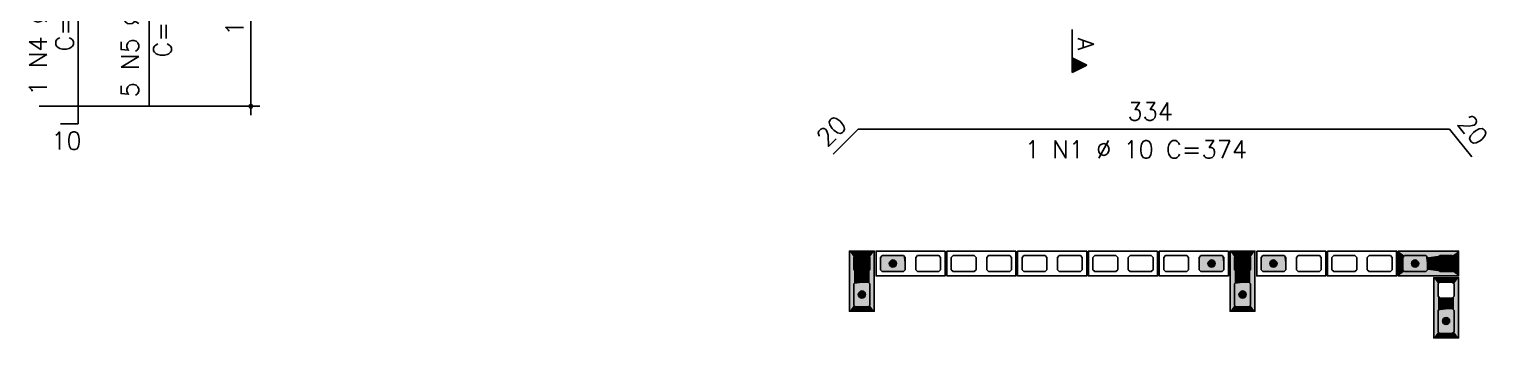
# Model space of a CAD drawing. Extents: x -1.9 to 86, y -1.6 to 60.9.
# Drawn here: x 36.25 to 52.7, y 46.43 to 49.92 of the extents above; entities that cross this region are included whole.
import ezdxf

# ---------------------------------------------------------------- set-up
doc = ezdxf.new("R2010")
doc.units = 0
doc.header["$MEASUREMENT"] = 0
for name, color, linetype in [('PENA_01', 1, 'CONTINUOUS'), ('PENA_02', 2, 'CONTINUOUS'), ('PENA_03', 3, 'CONTINUOUS'), ('PENA_05', 5, 'CONTINUOUS'), ('PENA_11', 252, 'CONTINUOUS'), ('PENA_21', 100, 'CONTINUOUS')]:
    doc.layers.add(name, color=color, linetype=linetype)
doc.styles.get("Standard").update_dxf_attribs({"font": 'ROMANS.SHX'})

msp = doc.modelspace()

# ---------------------------------------------------------------- linework, layer by layer
at = {"layer": 'PENA_01', "linetype": 'Continuous'}
for points in [[(45.562268, 47.34085), (45.562268, 47.20085), (45.582268, 47.18085), (45.722268, 47.18085), (45.742268, 47.20085), (45.742268, 47.34085), (45.722268, 47.36085), (45.582268, 47.36085), (45.562268, 47.34085)], [(46.142268, 47.34085), (46.122268, 47.36085), (45.882268, 47.36085), (45.862268, 47.34085), (45.862268, 47.20085), (45.882268, 47.18085), (46.122268, 47.18085), (46.142268, 47.20085), (46.142268, 47.34085)], [(46.542268, 47.34085), (46.522268, 47.36085), (46.282268, 47.36085), (46.262268, 47.34085), (46.262268, 47.20085), (46.282268, 47.18085), (46.522268, 47.18085), (46.542268, 47.20085), (46.542268, 47.34085)], [(46.942268, 47.34085), (46.922268, 47.36085), (46.682268, 47.36085), (46.662268, 47.34085), (46.662268, 47.20085), (46.682268, 47.18085), (46.922268, 47.18085), (46.942268, 47.20085), (46.942268, 47.34085)], [(47.342268, 47.34085), (47.322268, 47.36085), (47.082268, 47.36085), (47.062268, 47.34085), (47.062268, 47.20085), (47.082268, 47.18085), (47.322268, 47.18085), (47.342268, 47.20085), (47.342268, 47.34085)], [(47.742268, 47.34085), (47.722268, 47.36085), (47.482268, 47.36085), (47.462268, 47.34085), (47.462268, 47.20085), (47.482268, 47.18085), (47.722268, 47.18085), (47.742268, 47.20085), (47.742268, 47.34085)], [(48.142268, 47.34085), (48.122268, 47.36085), (47.882268, 47.36085), (47.862268, 47.34085), (47.862268, 47.20085), (47.882268, 47.18085), (48.122268, 47.18085), (48.142268, 47.20085), (48.142268, 47.34085)], [(48.542268, 47.34085), (48.522268, 47.36085), (48.282268, 47.36085), (48.262268, 47.34085), (48.262268, 47.20085), (48.282268, 47.18085), (48.522268, 47.18085), (48.542268, 47.20085), (48.542268, 47.34085)], [(48.942268, 47.34085), (48.922268, 47.36085), (48.682268, 47.36085), (48.662268, 47.34085), (48.662268, 47.20085), (48.682268, 47.18085), (48.922268, 47.18085), (48.942268, 47.20085), (48.942268, 47.34085)], [(49.342268, 47.34085), (49.322268, 47.36085), (49.082268, 47.36085), (49.062268, 47.34085), (49.062268, 47.20085), (49.082268, 47.18085), (49.322268, 47.18085), (49.342268, 47.20085), (49.342268, 47.34085)], [(49.742268, 47.34085), (49.722268, 47.36085), (49.482268, 47.36085), (49.462268, 47.34085), (49.462268, 47.20085), (49.482268, 47.18085), (49.722268, 47.18085), (49.742268, 47.20085), (49.742268, 47.34085)], [(49.862268, 47.34085), (49.862268, 47.20085), (49.882268, 47.18085), (50.022268, 47.18085), (50.042268, 47.20085), (50.042268, 47.34085), (50.022268, 47.36085), (49.882268, 47.36085), (49.862268, 47.34085)], [(50.162268, 47.34085), (50.182268, 47.36085), (50.422268, 47.36085), (50.442268, 47.34085), (50.442268, 47.20085), (50.422268, 47.18085), (50.182268, 47.18085), (50.162268, 47.20085), (50.162268, 47.34085)], [(50.562268, 47.34085), (50.582268, 47.36085), (50.822268, 47.36085), (50.842268, 47.34085), (50.842268, 47.20085), (50.822268, 47.18085), (50.582268, 47.18085), (50.562268, 47.20085), (50.562268, 47.34085)], [(50.962268, 47.34085), (50.982268, 47.36085), (51.222268, 47.36085), (51.242268, 47.34085), (51.242268, 47.20085), (51.222268, 47.18085), (50.982268, 47.18085), (50.962268, 47.20085), (50.962268, 47.34085)], [(51.362268, 47.34085), (51.382268, 47.36085), (51.622268, 47.36085), (51.642268, 47.34085), (51.642268, 47.20085), (51.622268, 47.18085), (51.382268, 47.18085), (51.362268, 47.20085), (51.362268, 47.34085)], [(52.022268, 47.36085), (51.782268, 47.36085), (51.762268, 47.34085), (51.762268, 47.20085), (51.782268, 47.18085), (52.022268, 47.18085), (52.042268, 47.20085), (52.042268, 47.34085), (52.022268, 47.36085)], [(52.322268, 47.36085), (52.182268, 47.36085), (52.162268, 47.34085), (52.162268, 47.20085), (52.182268, 47.18085), (52.322268, 47.18085), (52.342268, 47.20085), (52.342268, 47.34085), (52.322268, 47.36085)], [(45.562268, 47.04085), (45.562268, 46.80085), (45.582268, 46.78085), (45.722268, 46.78085), (45.742268, 46.80085), (45.742268, 47.04085), (45.722268, 47.06085), (45.582268, 47.06085), (45.562268, 47.04085)], [(49.862268, 47.04085), (49.862268, 46.80085), (49.882268, 46.78085), (50.022268, 46.78085), (50.042268, 46.80085), (50.042268, 47.04085), (50.022268, 47.06085), (49.882268, 47.06085), (49.862268, 47.04085)], [(52.162268, 47.04085), (52.162268, 46.90085), (52.182268, 46.88085), (52.322268, 46.88085), (52.342268, 46.90085), (52.342268, 47.04085), (52.322268, 47.06085), (52.182268, 47.06085), (52.162268, 47.04085)], [(52.162268, 46.74085), (52.162268, 46.50085), (52.182268, 46.48085), (52.322268, 46.48085), (52.342268, 46.50085), (52.342268, 46.74085), (52.322268, 46.76085), (52.182268, 46.76085), (52.162268, 46.74085)]]:
    msp.add_lwpolyline(points, dxfattribs=at)
at = {"layer": 'PENA_02', "linetype": 'Continuous'}
for points in [[(45.512268, 47.41085), (45.512268, 46.73085), (45.792268, 46.73085), (45.792268, 47.41085), (45.512268, 47.41085)], [(46.592268, 47.41085), (45.812268, 47.41085), (45.812268, 47.13085), (46.592268, 47.13085), (46.592268, 47.41085)], [(47.392268, 47.41085), (46.612268, 47.41085), (46.612268, 47.13085), (47.392268, 47.13085), (47.392268, 47.41085)], [(48.192268, 47.41085), (47.412268, 47.41085), (47.412268, 47.13085), (48.192268, 47.13085), (48.192268, 47.41085)], [(48.992268, 47.41085), (48.212268, 47.41085), (48.212268, 47.13085), (48.992268, 47.13085), (48.992268, 47.41085)], [(49.792268, 47.41085), (49.012268, 47.41085), (49.012268, 47.13085), (49.792268, 47.13085), (49.792268, 47.41085)], [(49.812268, 47.41085), (49.812268, 46.73085), (50.092268, 46.73085), (50.092268, 47.41085), (49.812268, 47.41085)], [(50.112268, 47.41085), (50.892268, 47.41085), (50.892268, 47.13085), (50.112268, 47.13085), (50.112268, 47.41085)], [(50.912268, 47.41085), (51.692268, 47.41085), (51.692268, 47.13085), (50.912268, 47.13085), (50.912268, 47.41085)], [(52.392268, 47.41085), (51.712268, 47.41085), (51.712268, 47.13085), (52.392268, 47.13085), (52.392268, 47.41085)], [(52.112268, 47.11085), (52.112268, 46.43085), (52.392268, 46.43085), (52.392268, 47.11085), (52.112268, 47.11085)]]:
    msp.add_lwpolyline(points, dxfattribs=at)
for radius in [0.02, 0.01]:
    msp.add_circle((38.749803, 49.047978), radius, dxfattribs=at)
at = {"layer": 'PENA_03', "linetype": 'Continuous'}
for p, q in [((38.749803, 48.947445), (38.749803, 54.487978)), ((48.026503, 49.916513), (48.026503, 49.430131)), ((48.027199, 49.595716), (48.027199, 49.916513)), ((48.192436, 49.513097), (48.027198, 49.595716)), ((48.027199, 49.431259), (48.027199, 49.594936)), ((48.190875, 49.513097), (48.027199, 49.594936)), ((48.039267, 49.436513), (48.039267, 49.589682)), ((48.052031, 49.442895), (48.052031, 49.5833)), ((48.064795, 49.449277), (48.064795, 49.576918)), ((48.077559, 49.455659), (48.077559, 49.570536)), ((48.090323, 49.462041), (48.090323, 49.564154)), ((48.103087, 49.468423), (48.103087, 49.557772)), ((48.115851, 49.474805), (48.115851, 49.55139)), ((48.128615, 49.481187), (48.128615, 49.545008)), ((48.141379, 49.487569), (48.141379, 49.538626)), ((48.154143, 49.493951), (48.154143, 49.532244)), ((48.026503, 49.430131), (48.192436, 49.513097)), ((48.027198, 49.431259), (48.190875, 49.513097)), ((48.166908, 49.500333), (48.166908, 49.525862)), ((48.179672, 49.506715), (48.179672, 49.519479)), ((36.360487, 49.047978), (38.849803, 49.047978))]:
    msp.add_line(p, q, dxfattribs=at)
for points in [[(45.722268, 47.36085), (45.742268, 47.34085), (45.742268, 47.20085), (45.722268, 47.18085), (45.582268, 47.18085), (45.562268, 47.20085), (45.562268, 47.34085), (45.582268, 47.36085), (45.722268, 47.36085)], [(46.142268, 47.20085), (46.122268, 47.18085), (45.882268, 47.18085), (45.862268, 47.20085), (45.862268, 47.34085), (45.882268, 47.36085), (46.122268, 47.36085), (46.142268, 47.34085), (46.142268, 47.20085)], [(49.742268, 47.20085), (49.722268, 47.18085), (49.482268, 47.18085), (49.462268, 47.20085), (49.462268, 47.34085), (49.482268, 47.36085), (49.722268, 47.36085), (49.742268, 47.34085), (49.742268, 47.20085)], [(50.022268, 47.36085), (50.042268, 47.34085), (50.042268, 47.20085), (50.022268, 47.18085), (49.882268, 47.18085), (49.862268, 47.20085), (49.862268, 47.34085), (49.882268, 47.36085), (50.022268, 47.36085)], [(50.442268, 47.20085), (50.422268, 47.18085), (50.182268, 47.18085), (50.162268, 47.20085), (50.162268, 47.34085), (50.182268, 47.36085), (50.422268, 47.36085), (50.442268, 47.34085), (50.442268, 47.20085)], [(52.042268, 47.20085), (52.022268, 47.18085), (51.782268, 47.18085), (51.762268, 47.20085), (51.762268, 47.34085), (51.782268, 47.36085), (52.022268, 47.36085), (52.042268, 47.34085), (52.042268, 47.20085)], [(52.322268, 47.36085), (52.342268, 47.34085), (52.342268, 47.20085), (52.322268, 47.18085), (52.182268, 47.18085), (52.162268, 47.20085), (52.162268, 47.34085), (52.182268, 47.36085), (52.322268, 47.36085)], [(45.722268, 47.06085), (45.742268, 47.04085), (45.742268, 46.80085), (45.722268, 46.78085), (45.582268, 46.78085), (45.562268, 46.80085), (45.562268, 47.04085), (45.582268, 47.06085), (45.722268, 47.06085)], [(50.022268, 47.06085), (50.042268, 47.04085), (50.042268, 46.80085), (50.022268, 46.78085), (49.882268, 46.78085), (49.862268, 46.80085), (49.862268, 47.04085), (49.882268, 47.06085), (50.022268, 47.06085)], [(52.322268, 46.76085), (52.342268, 46.74085), (52.342268, 46.50085), (52.322268, 46.48085), (52.182268, 46.48085), (52.162268, 46.50085), (52.162268, 46.74085), (52.182268, 46.76085), (52.322268, 46.76085)]]:
    msp.add_lwpolyline(points, dxfattribs=at)
for centre in [(45.652268, 47.27085), (46.002268, 47.27085), (49.602268, 47.27085), (49.952268, 47.27085), (50.302268, 47.27085), (51.902268, 47.27085), (52.252268, 47.27085), (45.652268, 46.92085), (49.952268, 46.92085), (52.252268, 46.62085)]:
    msp.add_circle(centre, 0.04, dxfattribs=at)
for points in [[(45.692268, 47.27085), (45.632268, 47.305492), (45.614681, 47.284531)], [(45.692268, 47.27085), (45.614681, 47.284531), (45.614681, 47.25717)], [(45.692268, 47.27085), (45.614681, 47.25717), (45.632268, 47.236209)], [(45.692268, 47.27085), (45.659214, 47.310243), (45.632268, 47.305492)], [(45.692268, 47.27085), (45.632268, 47.236209), (45.659214, 47.231458)], [(45.692268, 47.27085), (45.68291, 47.296562), (45.659214, 47.310243)], [(45.692268, 47.27085), (45.659214, 47.231458), (45.68291, 47.245139)], [(45.692268, 47.27085), (45.68291, 47.245139), (45.692268, 47.27085)], [(46.042268, 47.27085), (45.982268, 47.305492), (45.964681, 47.284531)], [(46.042268, 47.27085), (45.964681, 47.284531), (45.964681, 47.25717)], [(46.042268, 47.27085), (45.964681, 47.25717), (45.982268, 47.236209)], [(46.042268, 47.27085), (46.009214, 47.310243), (45.982268, 47.305492)], [(46.042268, 47.27085), (45.982268, 47.236209), (46.009214, 47.231458)], [(46.042268, 47.27085), (46.03291, 47.296562), (46.009214, 47.310243)], [(46.042268, 47.27085), (46.009214, 47.231458), (46.03291, 47.245139)], [(46.042268, 47.27085), (46.03291, 47.245139), (46.042268, 47.27085)], [(49.642268, 47.27085), (49.582268, 47.305492), (49.564681, 47.284531)], [(49.642268, 47.27085), (49.564681, 47.284531), (49.564681, 47.25717)], [(49.642268, 47.27085), (49.564681, 47.25717), (49.582268, 47.236209)], [(49.642268, 47.27085), (49.609214, 47.310243), (49.582268, 47.305492)], [(49.642268, 47.27085), (49.582268, 47.236209), (49.609214, 47.231458)], [(49.642268, 47.27085), (49.63291, 47.296562), (49.609214, 47.310243)], [(49.642268, 47.27085), (49.609214, 47.231458), (49.63291, 47.245139)], [(49.642268, 47.27085), (49.63291, 47.245139), (49.642268, 47.27085)], [(49.992268, 47.27085), (49.932268, 47.305492), (49.914681, 47.284531)], [(49.992268, 47.27085), (49.914681, 47.284531), (49.914681, 47.25717)], [(49.992268, 47.27085), (49.914681, 47.25717), (49.932268, 47.236209)], [(49.992268, 47.27085), (49.959214, 47.310243), (49.932268, 47.305492)], [(49.992268, 47.27085), (49.932268, 47.236209), (49.959214, 47.231458)], [(49.992268, 47.27085), (49.98291, 47.296562), (49.959214, 47.310243)], [(49.992268, 47.27085), (49.959214, 47.231458), (49.98291, 47.245139)], [(49.992268, 47.27085), (49.98291, 47.245139), (49.992268, 47.27085)], [(50.342268, 47.27085), (50.282268, 47.305492), (50.264681, 47.284531)], [(50.342268, 47.27085), (50.264681, 47.284531), (50.264681, 47.25717)], [(50.342268, 47.27085), (50.264681, 47.25717), (50.282268, 47.236209)], [(50.342268, 47.27085), (50.309214, 47.310243), (50.282268, 47.305492)], [(50.342268, 47.27085), (50.282268, 47.236209), (50.309214, 47.231458)], [(50.342268, 47.27085), (50.33291, 47.296562), (50.309214, 47.310243)], [(50.342268, 47.27085), (50.309214, 47.231458), (50.33291, 47.245139)], [(50.342268, 47.27085), (50.33291, 47.245139), (50.342268, 47.27085)], [(51.942268, 47.27085), (51.882268, 47.305492), (51.864681, 47.284531)], [(51.942268, 47.27085), (51.864681, 47.284531), (51.864681, 47.25717)], [(51.942268, 47.27085), (51.864681, 47.25717), (51.882268, 47.236209)], [(51.942268, 47.27085), (51.909214, 47.310243), (51.882268, 47.305492)], [(51.942268, 47.27085), (51.882268, 47.236209), (51.909214, 47.231458)], [(51.942268, 47.27085), (51.93291, 47.296562), (51.909214, 47.310243)], [(51.942268, 47.27085), (51.909214, 47.231458), (51.93291, 47.245139)], [(51.942268, 47.27085), (51.93291, 47.245139), (51.942268, 47.27085)], [(52.292268, 47.27085), (52.232268, 47.305492), (52.214681, 47.284531)], [(52.292268, 47.27085), (52.214681, 47.284531), (52.214681, 47.25717)], [(52.292268, 47.27085), (52.214681, 47.25717), (52.232268, 47.236209)], [(52.292268, 47.27085), (52.259214, 47.310243), (52.232268, 47.305492)], [(52.292268, 47.27085), (52.232268, 47.236209), (52.259214, 47.231458)], [(52.292268, 47.27085), (52.28291, 47.296562), (52.259214, 47.310243)], [(52.292268, 47.27085), (52.259214, 47.231458), (52.28291, 47.245139)], [(52.292268, 47.27085), (52.28291, 47.245139), (52.292268, 47.27085)], [(45.692268, 46.92085), (45.632268, 46.955492), (45.614681, 46.934531)], [(45.692268, 46.92085), (45.614681, 46.934531), (45.614681, 46.90717)], [(45.692268, 46.92085), (45.614681, 46.90717), (45.632268, 46.886209)], [(45.692268, 46.92085), (45.659214, 46.960243), (45.632268, 46.955492)], [(45.692268, 46.92085), (45.632268, 46.886209), (45.659214, 46.881458)], [(45.692268, 46.92085), (45.68291, 46.946562), (45.659214, 46.960243)], [(45.692268, 46.92085), (45.659214, 46.881458), (45.68291, 46.895139)], [(45.692268, 46.92085), (45.68291, 46.895139), (45.692268, 46.92085)], [(49.992268, 46.92085), (49.932268, 46.955492), (49.914681, 46.934531)], [(49.992268, 46.92085), (49.914681, 46.934531), (49.914681, 46.90717)], [(49.992268, 46.92085), (49.914681, 46.90717), (49.932268, 46.886209)], [(49.992268, 46.92085), (49.959214, 46.960243), (49.932268, 46.955492)], [(49.992268, 46.92085), (49.932268, 46.886209), (49.959214, 46.881458)], [(49.992268, 46.92085), (49.98291, 46.946562), (49.959214, 46.960243)], [(49.992268, 46.92085), (49.959214, 46.881458), (49.98291, 46.895139)], [(49.992268, 46.92085), (49.98291, 46.895139), (49.992268, 46.92085)], [(52.292268, 46.62085), (52.232268, 46.655492), (52.214681, 46.634531)], [(52.292268, 46.62085), (52.214681, 46.634531), (52.214681, 46.60717)], [(52.292268, 46.62085), (52.214681, 46.60717), (52.232268, 46.586209)], [(52.292268, 46.62085), (52.259214, 46.660243), (52.232268, 46.655492)], [(52.292268, 46.62085), (52.232268, 46.586209), (52.259214, 46.581458)], [(52.292268, 46.62085), (52.28291, 46.646562), (52.259214, 46.660243)], [(52.292268, 46.62085), (52.259214, 46.581458), (52.28291, 46.595139)], [(52.292268, 46.62085), (52.28291, 46.595139), (52.292268, 46.62085)]]:
    msp.add_solid(points, dxfattribs=at)
at = {"layer": 'PENA_05', "linetype": 'Continuous'}
for p, q in [((36.800129, 48.847978), (36.800129, 51.847978)), ((37.600129, 49.047978), (37.600129, 51.847978)), ((36.600129, 48.847978), (36.800129, 48.847978)), ((45.329426, 48.505769), (45.612268, 48.788612)), ((45.612268, 48.788612), (52.292268, 48.788612)), ((52.292268, 48.788612), (52.542932, 48.476894))]:
    msp.add_line(p, q, dxfattribs=at)
at = {"layer": 'PENA_11', "linetype": 'Continuous'}
for points in [[(45.722268, 47.36085), (45.582268, 47.18085), (45.562268, 47.20085)], [(45.722268, 47.36085), (45.562268, 47.20085), (45.562268, 47.34085)], [(45.722268, 47.36085), (45.562268, 47.34085), (45.582268, 47.36085)], [(45.722268, 47.36085), (45.722268, 47.18085), (45.582268, 47.18085)], [(45.722268, 47.36085), (45.582268, 47.36085), (45.722268, 47.36085)], [(45.722268, 47.36085), (45.742268, 47.34085), (45.742268, 47.20085)], [(45.722268, 47.36085), (45.742268, 47.20085), (45.722268, 47.18085)], [(46.142268, 47.20085), (45.862268, 47.34085), (45.882268, 47.36085)], [(46.142268, 47.20085), (45.862268, 47.20085), (45.862268, 47.34085)], [(46.142268, 47.20085), (45.882268, 47.36085), (46.122268, 47.36085)], [(46.142268, 47.20085), (46.122268, 47.36085), (46.142268, 47.34085)], [(46.142268, 47.20085), (46.142268, 47.34085), (46.142268, 47.20085)], [(49.742268, 47.20085), (49.462268, 47.34085), (49.482268, 47.36085)], [(49.742268, 47.20085), (49.462268, 47.20085), (49.462268, 47.34085)], [(49.742268, 47.20085), (49.482268, 47.36085), (49.722268, 47.36085)], [(49.742268, 47.20085), (49.722268, 47.36085), (49.742268, 47.34085)], [(49.742268, 47.20085), (49.742268, 47.34085), (49.742268, 47.20085)], [(50.022268, 47.36085), (49.882268, 47.18085), (49.862268, 47.20085)], [(50.022268, 47.36085), (49.862268, 47.20085), (49.862268, 47.34085)], [(50.022268, 47.36085), (49.862268, 47.34085), (49.882268, 47.36085)], [(50.022268, 47.36085), (50.022268, 47.18085), (49.882268, 47.18085)], [(50.022268, 47.36085), (49.882268, 47.36085), (50.022268, 47.36085)], [(50.022268, 47.36085), (50.042268, 47.34085), (50.042268, 47.20085)], [(50.022268, 47.36085), (50.042268, 47.20085), (50.022268, 47.18085)], [(50.442268, 47.20085), (50.162268, 47.34085), (50.182268, 47.36085)], [(50.442268, 47.20085), (50.162268, 47.20085), (50.162268, 47.34085)], [(50.442268, 47.20085), (50.182268, 47.36085), (50.422268, 47.36085)], [(50.442268, 47.20085), (50.422268, 47.36085), (50.442268, 47.34085)], [(50.442268, 47.20085), (50.442268, 47.34085), (50.442268, 47.20085)], [(52.042268, 47.20085), (51.762268, 47.34085), (51.782268, 47.36085)], [(52.042268, 47.20085), (51.762268, 47.20085), (51.762268, 47.34085)], [(52.042268, 47.20085), (51.782268, 47.36085), (52.022268, 47.36085)], [(52.042268, 47.20085), (52.022268, 47.36085), (52.042268, 47.34085)], [(52.042268, 47.20085), (52.042268, 47.34085), (52.042268, 47.20085)], [(52.322268, 47.36085), (52.182268, 47.18085), (52.162268, 47.20085)], [(52.322268, 47.36085), (52.162268, 47.20085), (52.162268, 47.34085)], [(52.322268, 47.36085), (52.162268, 47.34085), (52.182268, 47.36085)], [(52.322268, 47.36085), (52.322268, 47.18085), (52.182268, 47.18085)], [(52.322268, 47.36085), (52.182268, 47.36085), (52.322268, 47.36085)], [(52.322268, 47.36085), (52.342268, 47.34085), (52.342268, 47.20085)], [(52.322268, 47.36085), (52.342268, 47.20085), (52.322268, 47.18085)], [(46.142268, 47.20085), (45.882268, 47.18085), (45.862268, 47.20085)], [(46.142268, 47.20085), (46.122268, 47.18085), (45.882268, 47.18085)], [(49.742268, 47.20085), (49.482268, 47.18085), (49.462268, 47.20085)], [(49.742268, 47.20085), (49.722268, 47.18085), (49.482268, 47.18085)], [(50.442268, 47.20085), (50.182268, 47.18085), (50.162268, 47.20085)], [(50.442268, 47.20085), (50.422268, 47.18085), (50.182268, 47.18085)], [(52.042268, 47.20085), (51.782268, 47.18085), (51.762268, 47.20085)], [(52.042268, 47.20085), (52.022268, 47.18085), (51.782268, 47.18085)], [(45.722268, 47.06085), (45.582268, 46.78085), (45.562268, 46.80085)], [(45.722268, 47.06085), (45.562268, 46.80085), (45.562268, 47.04085)], [(45.722268, 47.06085), (45.562268, 47.04085), (45.582268, 47.06085)], [(45.722268, 47.06085), (45.722268, 46.78085), (45.582268, 46.78085)], [(45.722268, 47.06085), (45.582268, 47.06085), (45.722268, 47.06085)], [(45.722268, 47.06085), (45.742268, 47.04085), (45.742268, 46.80085)], [(45.722268, 47.06085), (45.742268, 46.80085), (45.722268, 46.78085)], [(50.022268, 47.06085), (49.882268, 46.78085), (49.862268, 46.80085)], [(50.022268, 47.06085), (49.862268, 46.80085), (49.862268, 47.04085)], [(50.022268, 47.06085), (49.862268, 47.04085), (49.882268, 47.06085)], [(50.022268, 47.06085), (50.022268, 46.78085), (49.882268, 46.78085)], [(50.022268, 47.06085), (49.882268, 47.06085), (50.022268, 47.06085)], [(50.022268, 47.06085), (50.042268, 47.04085), (50.042268, 46.80085)], [(50.022268, 47.06085), (50.042268, 46.80085), (50.022268, 46.78085)], [(52.322268, 46.76085), (52.182268, 46.48085), (52.162268, 46.50085)], [(52.322268, 46.76085), (52.162268, 46.50085), (52.162268, 46.74085)], [(52.322268, 46.76085), (52.162268, 46.74085), (52.182268, 46.76085)], [(52.322268, 46.76085), (52.322268, 46.48085), (52.182268, 46.48085)], [(52.322268, 46.76085), (52.182268, 46.76085), (52.322268, 46.76085)], [(52.322268, 46.76085), (52.342268, 46.74085), (52.342268, 46.50085)], [(52.322268, 46.76085), (52.342268, 46.50085), (52.322268, 46.48085)]]:
    msp.add_solid(points, dxfattribs=at)
at = {"layer": 'PENA_21', "linetype": 'Continuous'}
for points in [[(45.652268, 47.41085), (45.652268, 47.36085), (45.582268, 47.36085), (45.562268, 47.34085), (45.562268, 47.20085), (45.582268, 47.18085), (45.652268, 47.18085), (45.652268, 47.06085), (45.582268, 47.06085), (45.562268, 47.04085), (45.562268, 46.80085), (45.582268, 46.78085), (45.652268, 46.78085), (45.652268, 46.73085), (45.512268, 46.73085), (45.512268, 47.41085), (45.652268, 47.41085)], [(45.652268, 47.41085), (45.652268, 47.36085), (45.722268, 47.36085), (45.742268, 47.34085), (45.742268, 47.20085), (45.722268, 47.18085), (45.652268, 47.18085), (45.652268, 47.06085), (45.722268, 47.06085), (45.742268, 47.04085), (45.742268, 46.80085), (45.722268, 46.78085), (45.652268, 46.78085), (45.652268, 46.73085), (45.792268, 46.73085), (45.792268, 47.41085), (45.652268, 47.41085)], [(49.952268, 47.41085), (49.952268, 47.36085), (49.882268, 47.36085), (49.862268, 47.34085), (49.862268, 47.20085), (49.882268, 47.18085), (49.952268, 47.18085), (49.952268, 47.06085), (49.882268, 47.06085), (49.862268, 47.04085), (49.862268, 46.80085), (49.882268, 46.78085), (49.952268, 46.78085), (49.952268, 46.73085), (49.812268, 46.73085), (49.812268, 47.41085), (49.952268, 47.41085)], [(49.952268, 47.41085), (49.952268, 47.36085), (50.022268, 47.36085), (50.042268, 47.34085), (50.042268, 47.20085), (50.022268, 47.18085), (49.952268, 47.18085), (49.952268, 47.06085), (50.022268, 47.06085), (50.042268, 47.04085), (50.042268, 46.80085), (50.022268, 46.78085), (49.952268, 46.78085), (49.952268, 46.73085), (50.092268, 46.73085), (50.092268, 47.41085), (49.952268, 47.41085)], [(52.392268, 47.27085), (52.342268, 47.27085), (52.342268, 47.34085), (52.322268, 47.36085), (52.182268, 47.36085), (52.162268, 47.34085), (52.162268, 47.27085), (52.042268, 47.27085), (52.042268, 47.34085), (52.022268, 47.36085), (51.782268, 47.36085), (51.762268, 47.34085), (51.762268, 47.27085), (51.712268, 47.27085), (51.712268, 47.41085), (52.392268, 47.41085), (52.392268, 47.27085)], [(52.392268, 47.27085), (52.342268, 47.27085), (52.342268, 47.20085), (52.322268, 47.18085), (52.182268, 47.18085), (52.162268, 47.20085), (52.162268, 47.27085), (52.042268, 47.27085), (52.042268, 47.20085), (52.022268, 47.18085), (51.782268, 47.18085), (51.762268, 47.20085), (51.762268, 47.27085), (51.712268, 47.27085), (51.712268, 47.13085), (52.392268, 47.13085), (52.392268, 47.27085)], [(52.252268, 47.11085), (52.252268, 47.06085), (52.182268, 47.06085), (52.162268, 47.04085), (52.162268, 46.90085), (52.182268, 46.88085), (52.252268, 46.88085), (52.252268, 46.76085), (52.182268, 46.76085), (52.162268, 46.74085), (52.162268, 46.50085), (52.182268, 46.48085), (52.252268, 46.48085), (52.252268, 46.43085), (52.112268, 46.43085), (52.112268, 47.11085), (52.252268, 47.11085)], [(52.252268, 47.11085), (52.252268, 47.06085), (52.322268, 47.06085), (52.342268, 47.04085), (52.342268, 46.90085), (52.322268, 46.88085), (52.252268, 46.88085), (52.252268, 46.76085), (52.322268, 46.76085), (52.342268, 46.74085), (52.342268, 46.50085), (52.322268, 46.48085), (52.252268, 46.48085), (52.252268, 46.43085), (52.392268, 46.43085), (52.392268, 47.11085), (52.252268, 47.11085)]]:
    msp.add_lwpolyline(points, dxfattribs=at)
for points in [[(45.582268, 47.36085), (45.562268, 47.34085), (45.512268, 47.41085)], [(45.582268, 47.36085), (45.512268, 47.41085), (45.652268, 47.41085)], [(45.512268, 47.41085), (45.562268, 47.34085), (45.512268, 46.73085)], [(45.582268, 47.36085), (45.652268, 47.41085), (45.652268, 47.36085)], [(45.792268, 47.41085), (45.652268, 47.41085), (45.722268, 47.36085)], [(45.722268, 47.36085), (45.652268, 47.41085), (45.652268, 47.36085)], [(45.742268, 47.34085), (45.792268, 47.41085), (45.722268, 47.36085)], [(45.792268, 46.73085), (45.792268, 47.41085), (45.742268, 47.34085)], [(49.882268, 47.36085), (49.862268, 47.34085), (49.812268, 47.41085)], [(49.882268, 47.36085), (49.812268, 47.41085), (49.952268, 47.41085)], [(49.812268, 47.41085), (49.862268, 47.34085), (49.812268, 46.73085)], [(49.882268, 47.36085), (49.952268, 47.41085), (49.952268, 47.36085)], [(50.092268, 47.41085), (49.952268, 47.41085), (50.022268, 47.36085)], [(50.022268, 47.36085), (49.952268, 47.41085), (49.952268, 47.36085)], [(50.042268, 47.34085), (50.092268, 47.41085), (50.022268, 47.36085)], [(50.092268, 46.73085), (50.092268, 47.41085), (50.042268, 47.34085)], [(52.392268, 47.41085), (51.782268, 47.36085), (51.712268, 47.41085)], [(51.782268, 47.36085), (51.762268, 47.34085), (51.712268, 47.41085)], [(51.712268, 47.41085), (51.762268, 47.34085), (51.712268, 47.27085)], [(52.022268, 47.36085), (51.782268, 47.36085), (52.392268, 47.41085)], [(52.042268, 47.34085), (52.022268, 47.36085), (52.392268, 47.41085)], [(52.392268, 47.41085), (52.182268, 47.36085), (52.042268, 47.34085)], [(52.392268, 47.41085), (52.322268, 47.36085), (52.182268, 47.36085)], [(52.392268, 47.41085), (52.342268, 47.34085), (52.322268, 47.36085)], [(52.392268, 47.41085), (52.392268, 47.27085), (52.342268, 47.27085)], [(52.392268, 47.41085), (52.342268, 47.27085), (52.342268, 47.34085)], [(45.512268, 46.73085), (45.562268, 47.34085), (45.562268, 46.80085)], [(45.562268, 46.80085), (45.562268, 47.34085), (45.562268, 47.20085)], [(45.742268, 47.20085), (45.792268, 46.73085), (45.742268, 47.34085)], [(49.812268, 46.73085), (49.862268, 47.34085), (49.862268, 46.80085)], [(49.862268, 46.80085), (49.862268, 47.34085), (49.862268, 47.20085)], [(50.042268, 47.20085), (50.092268, 46.73085), (50.042268, 47.34085)], [(51.762268, 47.34085), (51.762268, 47.27085), (51.712268, 47.27085)], [(51.712268, 47.13085), (51.762268, 47.20085), (51.712268, 47.27085)], [(51.762268, 47.20085), (51.762268, 47.27085), (51.712268, 47.27085)], [(52.042268, 47.27085), (52.042268, 47.34085), (52.182268, 47.36085)], [(52.042268, 47.27085), (52.182268, 47.36085), (52.162268, 47.34085)], [(52.042268, 47.27085), (52.162268, 47.34085), (52.162268, 47.27085)], [(52.042268, 47.27085), (52.042268, 47.20085), (52.182268, 47.18085)], [(52.042268, 47.27085), (52.182268, 47.18085), (52.162268, 47.20085)], [(52.042268, 47.27085), (52.162268, 47.20085), (52.162268, 47.27085)], [(52.392268, 47.13085), (52.392268, 47.27085), (52.342268, 47.27085)], [(52.392268, 47.13085), (52.342268, 47.27085), (52.342268, 47.20085)], [(45.562268, 46.80085), (45.562268, 47.04085), (45.562268, 47.20085)], [(45.582268, 47.18085), (45.562268, 47.04085), (45.562268, 47.20085)], [(45.582268, 47.18085), (45.582268, 47.06085), (45.562268, 47.04085)], [(45.652268, 47.18085), (45.582268, 47.06085), (45.582268, 47.18085)], [(45.652268, 47.18085), (45.652268, 47.06085), (45.582268, 47.06085)], [(45.652268, 47.18085), (45.722268, 47.06085), (45.722268, 47.18085)], [(45.652268, 47.18085), (45.652268, 47.06085), (45.722268, 47.06085)], [(45.722268, 47.18085), (45.742268, 47.04085), (45.742268, 47.20085)], [(45.722268, 47.06085), (45.742268, 47.04085), (45.722268, 47.18085)], [(45.742268, 47.04085), (45.792268, 46.73085), (45.742268, 47.20085)], [(49.862268, 46.80085), (49.862268, 47.04085), (49.862268, 47.20085)], [(49.882268, 47.18085), (49.862268, 47.04085), (49.862268, 47.20085)], [(49.882268, 47.18085), (49.882268, 47.06085), (49.862268, 47.04085)], [(49.952268, 47.18085), (49.882268, 47.06085), (49.882268, 47.18085)], [(49.952268, 47.18085), (49.952268, 47.06085), (49.882268, 47.06085)], [(49.952268, 47.18085), (50.022268, 47.06085), (50.022268, 47.18085)], [(49.952268, 47.18085), (49.952268, 47.06085), (50.022268, 47.06085)], [(50.022268, 47.18085), (50.042268, 47.04085), (50.042268, 47.20085)], [(50.022268, 47.06085), (50.042268, 47.04085), (50.022268, 47.18085)], [(50.042268, 47.04085), (50.092268, 46.73085), (50.042268, 47.20085)], [(51.782268, 47.18085), (51.762268, 47.20085), (51.712268, 47.13085)], [(52.392268, 47.13085), (51.782268, 47.18085), (51.712268, 47.13085)], [(52.022268, 47.18085), (51.782268, 47.18085), (52.392268, 47.13085)], [(52.042268, 47.20085), (52.022268, 47.18085), (52.392268, 47.13085)], [(52.392268, 47.13085), (52.182268, 47.18085), (52.042268, 47.20085)], [(52.182268, 47.06085), (52.162268, 47.04085), (52.112268, 47.11085)], [(52.182268, 47.06085), (52.112268, 47.11085), (52.252268, 47.11085)], [(52.112268, 47.11085), (52.162268, 47.04085), (52.112268, 46.43085)], [(52.392268, 47.13085), (52.322268, 47.18085), (52.182268, 47.18085)], [(52.182268, 47.06085), (52.252268, 47.11085), (52.252268, 47.06085)], [(52.392268, 47.11085), (52.252268, 47.11085), (52.322268, 47.06085)], [(52.322268, 47.06085), (52.252268, 47.11085), (52.252268, 47.06085)], [(52.392268, 47.13085), (52.342268, 47.20085), (52.322268, 47.18085)], [(52.342268, 47.04085), (52.392268, 47.11085), (52.322268, 47.06085)], [(52.392268, 46.43085), (52.392268, 47.11085), (52.342268, 47.04085)], [(45.742268, 47.04085), (45.742268, 46.80085), (45.792268, 46.73085)], [(50.042268, 47.04085), (50.042268, 46.80085), (50.092268, 46.73085)], [(52.112268, 46.43085), (52.162268, 47.04085), (52.162268, 46.50085)], [(52.162268, 46.50085), (52.162268, 47.04085), (52.162268, 46.90085)], [(52.162268, 46.50085), (52.162268, 46.74085), (52.162268, 46.90085)], [(52.182268, 46.88085), (52.162268, 46.74085), (52.162268, 46.90085)], [(52.322268, 46.88085), (52.342268, 46.74085), (52.342268, 46.90085)], [(52.342268, 46.90085), (52.392268, 46.43085), (52.342268, 47.04085)], [(52.342268, 46.74085), (52.392268, 46.43085), (52.342268, 46.90085)], [(45.582268, 46.78085), (45.512268, 46.73085), (45.562268, 46.80085)], [(45.652268, 46.73085), (45.512268, 46.73085), (45.582268, 46.78085)], [(45.652268, 46.78085), (45.652268, 46.73085), (45.582268, 46.78085)], [(45.722268, 46.78085), (45.652268, 46.78085), (45.792268, 46.73085)], [(45.652268, 46.78085), (45.652268, 46.73085), (45.792268, 46.73085)], [(45.742268, 46.80085), (45.722268, 46.78085), (45.792268, 46.73085)], [(49.882268, 46.78085), (49.812268, 46.73085), (49.862268, 46.80085)], [(49.952268, 46.73085), (49.812268, 46.73085), (49.882268, 46.78085)], [(49.952268, 46.78085), (49.952268, 46.73085), (49.882268, 46.78085)], [(50.022268, 46.78085), (49.952268, 46.78085), (50.092268, 46.73085)], [(49.952268, 46.78085), (49.952268, 46.73085), (50.092268, 46.73085)], [(50.042268, 46.80085), (50.022268, 46.78085), (50.092268, 46.73085)], [(52.182268, 46.88085), (52.182268, 46.76085), (52.162268, 46.74085)], [(52.252268, 46.88085), (52.182268, 46.76085), (52.182268, 46.88085)], [(52.252268, 46.88085), (52.252268, 46.76085), (52.182268, 46.76085)], [(52.252268, 46.88085), (52.322268, 46.76085), (52.322268, 46.88085)], [(52.252268, 46.88085), (52.252268, 46.76085), (52.322268, 46.76085)], [(52.322268, 46.76085), (52.342268, 46.74085), (52.322268, 46.88085)], [(52.342268, 46.74085), (52.342268, 46.50085), (52.392268, 46.43085)], [(52.182268, 46.48085), (52.112268, 46.43085), (52.162268, 46.50085)], [(52.252268, 46.43085), (52.112268, 46.43085), (52.182268, 46.48085)], [(52.252268, 46.48085), (52.252268, 46.43085), (52.182268, 46.48085)], [(52.322268, 46.48085), (52.252268, 46.48085), (52.392268, 46.43085)], [(52.252268, 46.48085), (52.252268, 46.43085), (52.392268, 46.43085)], [(52.342268, 46.50085), (52.322268, 46.48085), (52.392268, 46.43085)]]:
    msp.add_solid(points, dxfattribs=at)

# ---------------------------------------------------------------- texts
at = {"layer": 'PENA_03', "linetype": 'Continuous'}
for s, height, rotation, p in [('1 N4 %%c 10', 0.2, 90, (36.445603, 49.168008)), ('C=160', 0.2, 90, (36.745603, 49.668008)), ('5 N5 %%c 10', 0.2, 90, (37.484081, 49.148445)), ('C=140', 0.2, 90, (37.852345, 49.597566)), ('100', 0.2, 90, (38.666024, 49.844225)), ('A', 0.18, 270, (48.093532, 49.819959)), ('20', 0.2, 45, (45.258715, 48.57648)), ('20', 0.2, 308.804142, (52.370198, 48.851278))]:
    msp.add_text(s, height=height, rotation=rotation, dxfattribs=at).set_placement(p)
for s, p in [('334', (48.652268, 48.888612)), ('10', (36.495129, 48.557978)), ('1 N1 %%c 10 C=374', (47.493033, 48.459489))]:
    msp.add_text(s, height=0.2, dxfattribs=at).set_placement(p)

doc.saveas('drawing.dxf')
